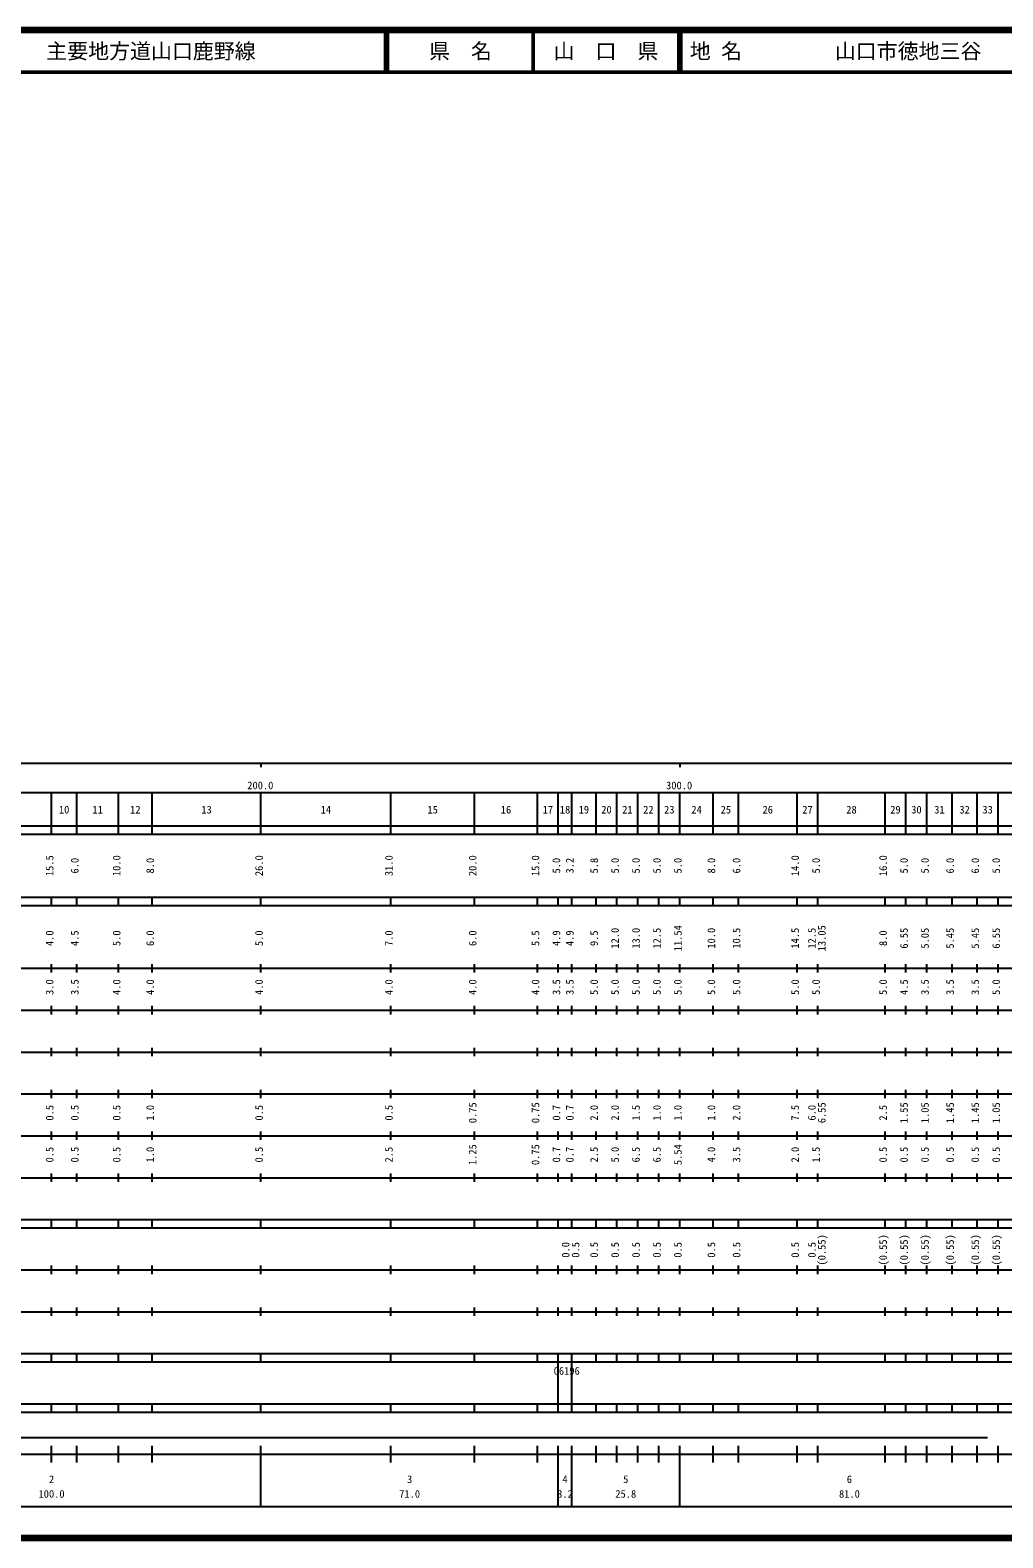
# Model space of a CAD drawing. Units: millimetres on the paper. Extents: x 40 to 680, y 20 to 380.
# Drawn here: x 212.9 to 445.1, y 20 to 380 of the extents above; entities that cross this region are included whole.
import ezdxf
from ezdxf.enums import TextEntityAlignment as Align

# ---------------------------------------------------------------- set-up
doc = ezdxf.new("R2010")
doc.units = ezdxf.units.MM
for name, color, linetype, lineweight in [('M-TTL', 2, 'Continuous', 140), ('M-TTL-BAND', 7, 'Continuous', 25), ('M-TTL-LINE', 7, 'Continuous', 50)]:
    doc.layers.add(name, color=color, linetype=linetype, lineweight=lineweight)
doc.layers.add('M-TTL-TXT', color=7, linetype='Continuous')
doc.styles.add('ＭＳ ゴシック', font='')
doc.styles.get('ＭＳ ゴシック').set_extended_font_data('MS Gothic')

msp = doc.modelspace()

# ---------------------------------------------------------------- linework, layer by layer
at = {"layer": 'M-TTL'}
for p, q in [((680, 380), (40, 380)), ((40, 20), (680, 20))]:
    msp.add_line(p, q, dxfattribs=at)
at = {"layer": 'M-TTL-BAND'}
for p, q in [((40, 205), (579, 205)), ((268, 205), (268, 204)), ((368, 205), (368, 204)), ((68, 198), (579, 198)), ((218, 188), (218, 198)), ((224, 188), (224, 198)), ((234, 188), (234, 198)), ((242, 188), (242, 198)), ((268, 188), (268, 198)), ((299, 188), (299, 198)), ((319, 188), (319, 198)), ((334, 188), (334, 198)), ((339, 188), (339, 198)), ((342.2, 188), (342.2, 198)), ((348, 188), (348, 198)), ((353, 188), (353, 198)), ((358, 188), (358, 198)), ((363, 188), (363, 198)), ((368, 188), (368, 198)), ((376, 188), (376, 198)), ((382, 188), (382, 198)), ((396, 188), (396, 198)), ((401, 188), (401, 198)), ((417, 188), (417, 198)), ((422, 188), (422, 198)), ((427, 188), (427, 198)), ((433, 188), (433, 198)), ((439, 188), (439, 198)), ((444, 188), (444, 198)), ((40, 190), (579, 190)), ((40, 188), (579, 188)), ((40, 173), (579, 173)), ((218, 171), (218, 173)), ((224, 171), (224, 173)), ((234, 171), (234, 173)), ((242, 171), (242, 173)), ((268, 171), (268, 173)), ((299, 171), (299, 173)), ((319, 171), (319, 173)), ((334, 171), (334, 173)), ((339, 171), (339, 173)), ((342.2, 171), (342.2, 173)), ((348, 171), (348, 173)), ((353, 171), (353, 173)), ((358, 171), (358, 173)), ((363, 171), (363, 173)), ((368, 171), (368, 173)), ((376, 171), (376, 173)), ((382, 171), (382, 173)), ((396, 171), (396, 173)), ((401, 171), (401, 173)), ((417, 171), (417, 173)), ((422, 171), (422, 173)), ((427, 171), (427, 173)), ((433, 171), (433, 173)), ((439, 171), (439, 173)), ((444, 171), (444, 173)), ((40, 171), (579, 171)), ((40, 156), (579, 156)), ((218, 155), (218, 157)), ((224, 155), (224, 157)), ((234, 155), (234, 157)), ((242, 155), (242, 157)), ((268, 155), (268, 157)), ((299, 155), (299, 157)), ((319, 155), (319, 157)), ((334, 155), (334, 157)), ((339, 155), (339, 157)), ((342.2, 155), (342.2, 157)), ((348, 155), (348, 157)), ((353, 155), (353, 157)), ((358, 155), (358, 157)), ((363, 155), (363, 157)), ((368, 155), (368, 157)), ((376, 155), (376, 157)), ((382, 155), (382, 157)), ((396, 155), (396, 157)), ((401, 155), (401, 157)), ((417, 155), (417, 157)), ((422, 155), (422, 157)), ((427, 155), (427, 157)), ((433, 155), (433, 157)), ((439, 155), (439, 157)), ((444, 155), (444, 157)), ((46, 146), (579, 146)), ((218, 145), (218, 147)), ((224, 145), (224, 147)), ((234, 145), (234, 147)), ((242, 145), (242, 147)), ((268, 145), (268, 147)), ((299, 145), (299, 147)), ((319, 145), (319, 147)), ((334, 145), (334, 147)), ((339, 145), (339, 147)), ((342.2, 145), (342.2, 147)), ((348, 145), (348, 147)), ((353, 145), (353, 147)), ((358, 145), (358, 147)), ((363, 145), (363, 147)), ((368, 145), (368, 147)), ((376, 145), (376, 147)), ((382, 145), (382, 147)), ((396, 145), (396, 147)), ((401, 145), (401, 147)), ((417, 145), (417, 147)), ((422, 145), (422, 147)), ((427, 145), (427, 147)), ((433, 145), (433, 147)), ((439, 145), (439, 147)), ((444, 145), (444, 147)), ((218, 135), (218, 137)), ((224, 135), (224, 137)), ((234, 135), (234, 137)), ((242, 135), (242, 137)), ((268, 135), (268, 137)), ((299, 135), (299, 137)), ((319, 135), (319, 137)), ((334, 135), (334, 137)), ((339, 135), (339, 137)), ((342.2, 135), (342.2, 137)), ((348, 135), (348, 137)), ((353, 135), (353, 137)), ((358, 135), (358, 137)), ((363, 135), (363, 137)), ((368, 135), (368, 137)), ((376, 135), (376, 137)), ((382, 135), (382, 137)), ((396, 135), (396, 137)), ((401, 135), (401, 137)), ((417, 135), (417, 137)), ((422, 135), (422, 137)), ((427, 135), (427, 137)), ((433, 135), (433, 137)), ((439, 135), (439, 137)), ((444, 135), (444, 137)), ((52, 136), (579, 136)), ((46, 126), (579, 126)), ((218, 125), (218, 127)), ((224, 125), (224, 127)), ((234, 125), (234, 127)), ((242, 125), (242, 127)), ((268, 125), (268, 127)), ((299, 125), (299, 127)), ((319, 125), (319, 127)), ((334, 125), (334, 127)), ((339, 125), (339, 127)), ((342.2, 125), (342.2, 127)), ((348, 125), (348, 127)), ((353, 125), (353, 127)), ((358, 125), (358, 127)), ((363, 125), (363, 127)), ((368, 125), (368, 127)), ((376, 125), (376, 127)), ((382, 125), (382, 127)), ((396, 125), (396, 127)), ((401, 125), (401, 127)), ((417, 125), (417, 127)), ((422, 125), (422, 127)), ((427, 125), (427, 127)), ((433, 125), (433, 127)), ((439, 125), (439, 127)), ((444, 125), (444, 127)), ((52, 116), (579, 116)), ((218, 115), (218, 117)), ((224, 115), (224, 117)), ((234, 115), (234, 117)), ((242, 115), (242, 117)), ((268, 115), (268, 117)), ((299, 115), (299, 117)), ((319, 115), (319, 117)), ((334, 115), (334, 117)), ((339, 115), (339, 117)), ((342.2, 115), (342.2, 117)), ((348, 115), (348, 117)), ((353, 115), (353, 117)), ((358, 115), (358, 117)), ((363, 115), (363, 117)), ((368, 115), (368, 117)), ((376, 115), (376, 117)), ((382, 115), (382, 117)), ((396, 115), (396, 117)), ((401, 115), (401, 117)), ((417, 115), (417, 117)), ((422, 115), (422, 117)), ((427, 115), (427, 117)), ((433, 115), (433, 117)), ((439, 115), (439, 117)), ((444, 115), (444, 117)), ((46, 106), (579, 106)), ((218, 105), (218, 107)), ((224, 105), (224, 107)), ((234, 105), (234, 107)), ((242, 105), (242, 107)), ((268, 105), (268, 107)), ((299, 105), (299, 107)), ((319, 105), (319, 107)), ((334, 105), (334, 107)), ((339, 105), (339, 107)), ((342.2, 105), (342.2, 107)), ((348, 105), (348, 107)), ((353, 105), (353, 107)), ((358, 105), (358, 107)), ((363, 105), (363, 107)), ((368, 105), (368, 107)), ((376, 105), (376, 107)), ((382, 105), (382, 107)), ((396, 105), (396, 107)), ((401, 105), (401, 107)), ((417, 105), (417, 107)), ((422, 105), (422, 107)), ((427, 105), (427, 107)), ((433, 105), (433, 107)), ((439, 105), (439, 107)), ((444, 105), (444, 107)), ((40, 96), (579, 96)), ((40, 94), (579, 94)), ((218, 94), (218, 96)), ((224, 94), (224, 96)), ((234, 94), (234, 96)), ((242, 94), (242, 96)), ((268, 94), (268, 96)), ((299, 94), (299, 96)), ((319, 94), (319, 96)), ((334, 94), (334, 96)), ((339, 94), (339, 96)), ((342.2, 94), (342.2, 96)), ((348, 94), (348, 96)), ((353, 94), (353, 96)), ((358, 94), (358, 96)), ((363, 94), (363, 96)), ((368, 94), (368, 96)), ((376, 94), (376, 96)), ((382, 94), (382, 96)), ((396, 94), (396, 96)), ((401, 94), (401, 96)), ((417, 94), (417, 96)), ((422, 94), (422, 96)), ((427, 94), (427, 96)), ((433, 94), (433, 96)), ((439, 94), (439, 96)), ((444, 94), (444, 96)), ((49, 84), (579, 84)), ((218, 83), (218, 85)), ((224, 83), (224, 85)), ((234, 83), (234, 85)), ((242, 83), (242, 85)), ((268, 83), (268, 85)), ((299, 83), (299, 85)), ((319, 83), (319, 85)), ((334, 83), (334, 85)), ((339, 83), (339, 85)), ((342.2, 83), (342.2, 85)), ((348, 83), (348, 85)), ((353, 83), (353, 85)), ((358, 83), (358, 85)), ((363, 83), (363, 85)), ((368, 83), (368, 85)), ((376, 83), (376, 85)), ((382, 83), (382, 85)), ((396, 83), (396, 85)), ((401, 83), (401, 85)), ((417, 83), (417, 85)), ((422, 83), (422, 85)), ((427, 83), (427, 85)), ((433, 83), (433, 85)), ((439, 83), (439, 85)), ((444, 83), (444, 85)), ((40, 74), (579, 74)), ((218, 73), (218, 75)), ((224, 73), (224, 75)), ((234, 73), (234, 75)), ((242, 73), (242, 75)), ((268, 73), (268, 75)), ((299, 73), (299, 75)), ((319, 73), (319, 75)), ((334, 73), (334, 75)), ((339, 73), (339, 75)), ((342.2, 73), (342.2, 75)), ((348, 73), (348, 75)), ((353, 73), (353, 75)), ((358, 73), (358, 75)), ((363, 73), (363, 75)), ((368, 73), (368, 75)), ((376, 73), (376, 75)), ((382, 73), (382, 75)), ((396, 73), (396, 75)), ((401, 73), (401, 75)), ((417, 73), (417, 75)), ((422, 73), (422, 75)), ((427, 73), (427, 75)), ((433, 73), (433, 75)), ((439, 73), (439, 75)), ((444, 73), (444, 75)), ((40, 64), (579, 64)), ((40, 62), (579, 62)), ((218, 62), (218, 64)), ((224, 62), (224, 64)), ((234, 62), (234, 64)), ((242, 62), (242, 64)), ((268, 62), (268, 64)), ((299, 62), (299, 64)), ((319, 62), (319, 64)), ((334, 62), (334, 64)), ((339, 62), (339, 64)), ((339, 52), (339, 62)), ((342.2, 62), (342.2, 64)), ((342.2, 52), (342.2, 62)), ((348, 62), (348, 64)), ((353, 62), (353, 64)), ((358, 62), (358, 64)), ((363, 62), (363, 64)), ((368, 62), (368, 64)), ((376, 62), (376, 64)), ((382, 62), (382, 64)), ((396, 62), (396, 64)), ((401, 62), (401, 64)), ((417, 62), (417, 64)), ((422, 62), (422, 64)), ((427, 62), (427, 64)), ((433, 62), (433, 64)), ((439, 62), (439, 64)), ((444, 62), (444, 64)), ((40, 52), (579, 52)), ((218, 50), (218, 52)), ((224, 50), (224, 52)), ((234, 50), (234, 52)), ((242, 50), (242, 52)), ((268, 50), (268, 52)), ((299, 50), (299, 52)), ((319, 50), (319, 52)), ((334, 50), (334, 52)), ((339, 50), (339, 52)), ((342.2, 50), (342.2, 52)), ((348, 50), (348, 52)), ((353, 50), (353, 52)), ((358, 50), (358, 52)), ((363, 50), (363, 52)), ((368, 50), (368, 52)), ((376, 50), (376, 52)), ((382, 50), (382, 52)), ((396, 50), (396, 52)), ((401, 50), (401, 52)), ((417, 50), (417, 52)), ((422, 50), (422, 52)), ((427, 50), (427, 52)), ((433, 50), (433, 52)), ((439, 50), (439, 52)), ((444, 50), (444, 52)), ((40, 50), (579, 50)), ((71, 44), (441.5, 44)), ((40, 40), (579, 40)), ((218, 38), (218, 42)), ((224, 38), (224, 42)), ((234, 38), (234, 42)), ((242, 38), (242, 42)), ((268, 27.5), (268, 42)), ((299, 38), (299, 42)), ((319, 38), (319, 42)), ((334, 38), (334, 42)), ((339, 27.5), (339, 42)), ((342.2, 27.5), (342.2, 42)), ((348, 38), (348, 42)), ((353, 38), (353, 42)), ((358, 38), (358, 42)), ((363, 38), (363, 42)), ((368, 27.5), (368, 42)), ((376, 38), (376, 42)), ((382, 38), (382, 42)), ((396, 38), (396, 42)), ((401, 38), (401, 42)), ((417, 38), (417, 42)), ((422, 38), (422, 42)), ((427, 38), (427, 42)), ((433, 38), (433, 42)), ((439, 38), (439, 42)), ((444, 38), (444, 42)), ((68, 27.5), (579, 27.5))]:
    msp.add_line(p, q, dxfattribs=at)
at = {"layer": 'M-TTL-LINE'}
for p, q in [((297.75, 380), (297.75, 370)), ((298.25, 380), (298.25, 370)), ((333, 380), (333, 370)), ((367.75, 380), (367.75, 370)), ((368.25, 380), (368.25, 370)), ((40, 370), (680, 370))]:
    msp.add_line(p, q, dxfattribs=at)

# ---------------------------------------------------------------- texts
at = {"layer": 'M-TTL-BAND', "style": 'ＭＳ ゴシック'}
for s, p in [('200.0', (267.844, 198.195)), ('300.0', (367.844, 198.195)), ('10', (221, 192.405)), ('11', (229, 192.405)), ('12', (238, 192.405)), ('13', (255, 192.405)), ('14', (283.5, 192.405)), ('15', (309, 192.405)), ('16', (326.5, 192.405)), ('17', (336.5, 192.405)), ('18', (340.6, 192.405)), ('19', (345.1, 192.405)), ('20', (350.5, 192.405)), ('21', (355.5, 192.405)), ('22', (360.5, 192.405)), ('23', (365.5, 192.405)), ('24', (372, 192.405)), ('25', (379, 192.405)), ('26', (389, 192.405)), ('27', (398.5, 192.405)), ('28', (409, 192.405)), ('29', (419.5, 192.405)), ('30', (424.5, 192.405)), ('31', (430, 192.405)), ('32', (436, 192.405)), ('33', (441.5, 192.405)), ('2', (218, 32.523)), ('3', (303.5, 32.523)), ('4', (340.6, 32.523)), ('5', (355.1, 32.523)), ('6', (408.5, 32.523)), ('100.0', (218, 29.033)), ('71.0', (303.5, 29.033)), ('3.2', (340.6, 29.033)), ('25.8', (355.1, 29.033)), ('81.0', (408.5, 29.033))]:
    msp.add_text(s, height=1.833, dxfattribs=at).set_placement(p, align=Align.BOTTOM_CENTER)
for s, p in [('15.5', (219, 180.5)), ('6.0', (225, 180.5)), ('10.0', (235, 180.5)), ('8.0', (243, 180.5)), ('26.0', (269, 180.5)), ('31.0', (300, 180.5)), ('20.0', (320, 180.5)), ('15.0', (335, 180.5)), ('5.0', (340, 180.5)), ('3.2', (343.2, 180.5)), ('5.8', (349, 180.5)), ('5.0', (354, 180.5)), ('5.0', (359, 180.5)), ('5.0', (364, 180.5)), ('5.0', (369, 180.5)), ('8.0', (377, 180.5)), ('6.0', (383, 180.5)), ('14.0', (397, 180.5)), ('5.0', (402, 180.5)), ('16.0', (418, 180.5)), ('5.0', (423, 180.5)), ('5.0', (428, 180.5)), ('6.0', (434, 180.5)), ('6.0', (440, 180.5)), ('5.0', (445, 180.5)), ('11.54', (369, 163.174)), ('13.05', (403.37, 163.174)), ('4.0', (219, 163.174)), ('4.5', (225, 163.174)), ('5.0', (235, 163.174)), ('6.0', (243, 163.174)), ('5.0', (269, 163.174)), ('7.0', (300, 163.174)), ('6.0', (320, 163.174)), ('5.5', (335, 163.174)), ('4.9', (340, 163.174)), ('4.9', (343.2, 163.174)), ('9.5', (349, 163.174)), ('12.0', (354, 163.174)), ('13.0', (359, 163.174)), ('12.5', (364, 163.174)), ('10.0', (377, 163.174)), ('10.5', (383, 163.174)), ('14.5', (397, 163.174)), ('12.5', (401, 163.174)), ('8.0', (418, 163.174)), ('6.55', (423, 163.174)), ('5.05', (428, 163.174)), ('5.45', (434, 163.174)), ('5.45', (440, 163.174)), ('6.55', (445, 163.174)), ('3.0', (219, 151.5)), ('3.5', (225, 151.5)), ('4.0', (235, 151.5)), ('4.0', (243, 151.5)), ('4.0', (269, 151.5)), ('4.0', (300, 151.5)), ('4.0', (320, 151.5)), ('4.0', (335, 151.5)), ('3.5', (340, 151.5)), ('3.5', (343.2, 151.5)), ('5.0', (349, 151.5)), ('5.0', (354, 151.5)), ('5.0', (359, 151.5)), ('5.0', (364, 151.5)), ('5.0', (369, 151.5)), ('5.0', (377, 151.5)), ('5.0', (383, 151.5)), ('5.0', (397, 151.5)), ('5.0', (402, 151.5)), ('5.0', (418, 151.5)), ('4.5', (423, 151.5)), ('3.5', (428, 151.5)), ('3.5', (434, 151.5)), ('3.5', (440, 151.5)), ('5.0', (445, 151.5)), ('0.5', (219, 121.5)), ('0.5', (225, 121.5)), ('0.5', (235, 121.5)), ('1.0', (243, 121.5)), ('0.5', (269, 121.5)), ('0.5', (300, 121.5)), ('0.75', (320, 121.5)), ('0.75', (335, 121.5)), ('0.7', (340, 121.5)), ('0.7', (343.2, 121.5)), ('2.0', (349, 121.5)), ('2.0', (354, 121.5)), ('1.5', (359, 121.5)), ('1.0', (364, 121.5)), ('1.0', (369, 121.5)), ('1.0', (377, 121.5)), ('2.0', (383, 121.5)), ('7.5', (397, 121.5)), ('6.0', (401, 121.5)), ('6.55', (403.37, 121.5)), ('2.5', (418, 121.5)), ('1.55', (423, 121.5)), ('1.05', (428, 121.5)), ('1.45', (434, 121.5)), ('1.45', (440, 121.5)), ('1.05', (445, 121.5)), ('0.5', (219, 111.5)), ('0.5', (225, 111.5)), ('0.5', (235, 111.5)), ('1.0', (243, 111.5)), ('0.5', (269, 111.5)), ('2.5', (300, 111.5)), ('1.25', (320, 111.5)), ('0.75', (335, 111.5)), ('0.7', (340, 111.5)), ('0.7', (343.2, 111.5)), ('2.5', (349, 111.5)), ('5.0', (354, 111.5)), ('6.5', (359, 111.5)), ('6.5', (364, 111.5)), ('5.54', (369, 111.5)), ('4.0', (377, 111.5)), ('3.5', (383, 111.5)), ('2.0', (397, 111.5)), ('1.5', (402, 111.5)), ('0.5', (418, 111.5)), ('0.5', (423, 111.5)), ('0.5', (428, 111.5)), ('0.5', (434, 111.5)), ('0.5', (440, 111.5)), ('0.5', (445, 111.5)), ('0.0', (342.2, 88.764)), ('0.5', (344.57, 88.764)), ('0.5', (349, 88.764)), ('0.5', (354, 88.764)), ('0.5', (359, 88.764)), ('0.5', (364, 88.764)), ('0.5', (369, 88.764)), ('0.5', (377, 88.764)), ('0.5', (383, 88.764)), ('0.5', (397, 88.764)), ('0.5', (401, 88.764)), ('(0.55)', (403.37, 88.764)), ('(0.55)', (418, 88.764)), ('(0.55)', (423, 88.764)), ('(0.55)', (428, 88.764)), ('(0.55)', (434, 88.764)), ('(0.55)', (440, 88.764)), ('(0.55)', (445, 88.764))]:
    msp.add_text(s, height=1.833, rotation=90, dxfattribs=at).set_placement(p, align=Align.BOTTOM_CENTER)
msp.add_text('06196', height=1.833, dxfattribs=at).set_placement((337.887, 58.405), align=Align.BOTTOM_LEFT)
at = {"layer": 'M-TTL-TXT', "style": 'ＭＳ ゴシック'}
for s, p in [('主要地方道山口鹿野線', (216.734, 375)), ('地 名', (370.38, 375)), ('山口市徳地三谷', (405.024, 375))]:
    msp.add_text(s, height=3.666, dxfattribs=at).set_placement(p, align=Align.MIDDLE_LEFT)
for s, p in [('県\u3000名', (315.625, 375)), ('山\u3000口\u3000県', (350.375, 375))]:
    msp.add_text(s, height=3.666, dxfattribs=at).set_placement(p, align=Align.MIDDLE_CENTER)

doc.saveas('drawing.dxf')
